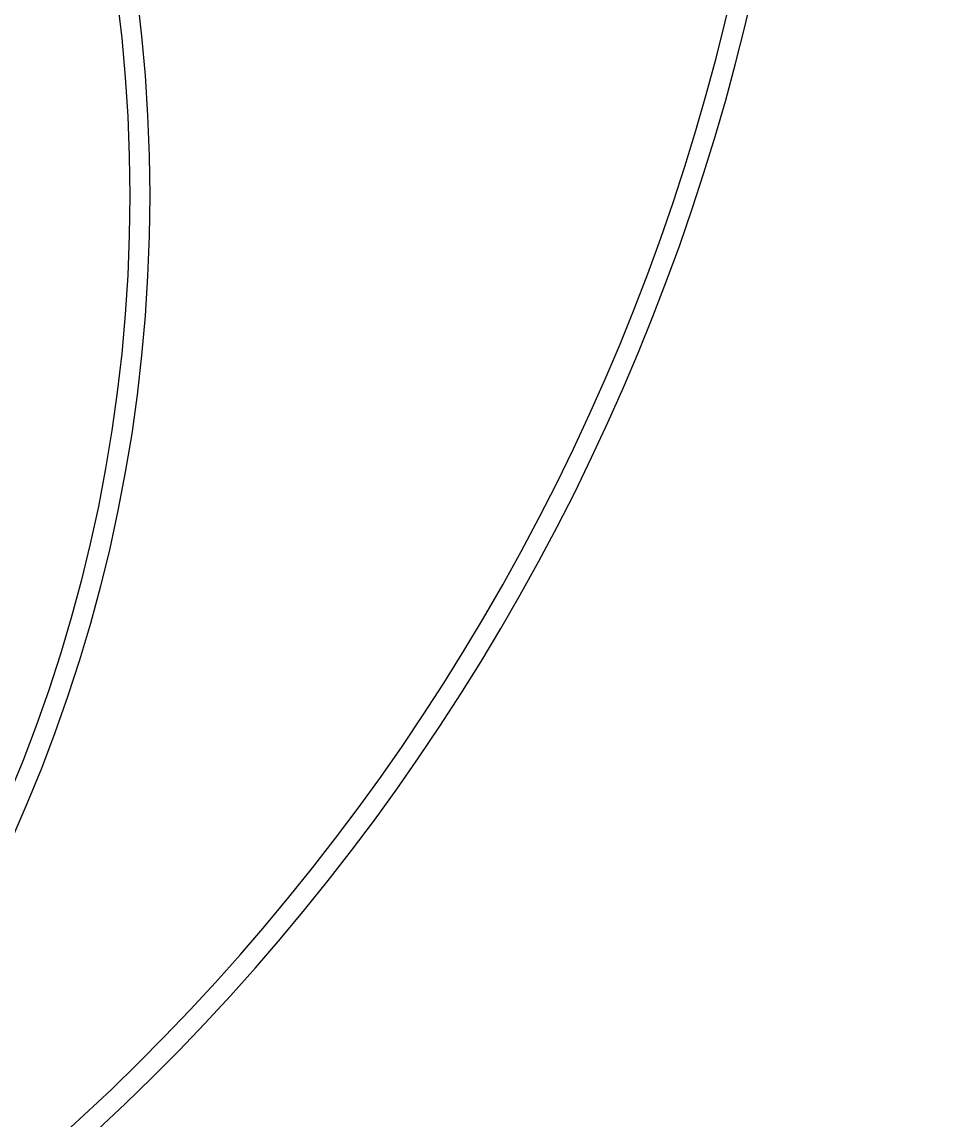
# Model space of a CAD drawing. Extents: x -12.2 to 12.2, y 340.7 to 359.5.
# Drawn here: x 1.312 to 2.152, y 351.297 to 352.302 of the extents above; entities that cross this region are included whole.
import ezdxf

# ---------------------------------------------------------------- set-up
doc = ezdxf.new("R2010")
doc.units = 0
doc.layers.get('0').update_dxf_attribs({"linetype": 'CONTINUOUS'})

msp = doc.modelspace()

# ---------------------------------------------------------------- linework, layer by layer
at = {"color": 5}
for points in [[(1.802252, 351.840093), (2.15189, 352.512146), (2.098608, 353.323432), (1.663797, 353.943758)], [(1.785917, 351.84865), (2.132444, 352.514868), (2.079551, 353.318376), (1.648629, 353.933257)], [(0, 353.572729), (0.789506, 353.572729), (1.429278, 352.932568), (1.429278, 352.143061)], [(0, 353.55445), (0.779394, 353.55445), (1.410999, 352.922456), (1.410999, 352.143061)], [(1.410999, 352.143061), (1.410999, 351.364056), (0.779394, 350.732062), (0, 350.732062)], [(1.429278, 352.143061), (1.429278, 351.353555), (0.789506, 350.713783), (0, 350.713783)], [(0, 350.764732), (0.751003, 350.764732), (1.43939, 351.182431), (1.785917, 351.84865)], [(0, 350.746063), (0.757615, 350.746063), (1.452614, 351.168041), (1.802252, 351.840093)]]:
    msp.add_open_spline(points, degree=3, dxfattribs=at)

doc.saveas('drawing.dxf')
